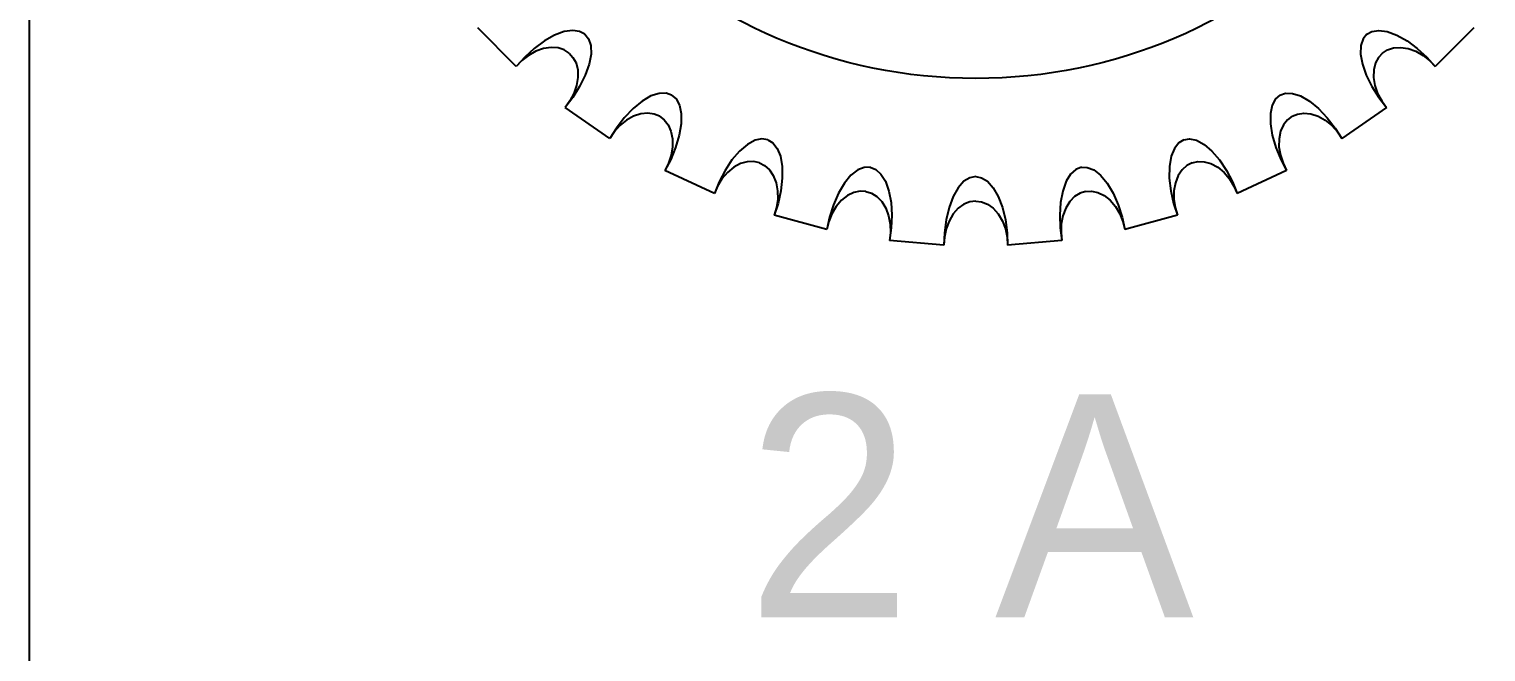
# Model space of a CAD drawing. Extents: x -1423 to 1501, y 0 to 128.
# Drawn here: x 0 to 14.85, y 75.95 to 82.3 of the extents above; entities that cross this region are included whole.
import ezdxf

# ---------------------------------------------------------------- set-up
doc = ezdxf.new("R2010")
doc.units = 0
doc.layers.add('DXF_662_VCA_PANEL_1_0_MOD1', color=7, linetype='CONTINUOUS')
doc.layers.add('LAYER1', color=7, linetype='CONTINUOUS')
doc.styles.add('TEXT712779', font='txt', dxfattribs={"height": 0.2})

msp = doc.modelspace()

# ---------------------------------------------------------------- linework, layer by layer
at = {"layer": 'DXF_662_VCA_PANEL_1_0_MOD1', "color": 18}
msp.add_line((0, 128.5), (0, 0), dxfattribs=at)
at = {"layer": 'LAYER1', "color": 18}
for p, q in [((4.966, 81.923), (4.573, 82.316)), ((4.966, 81.923), (4.573, 82.316)), ((4.966, 81.923), (4.573, 82.316)), ((4.966, 81.923), (4.573, 82.316)), ((14.727, 82.316), (14.334, 81.923)), ((14.727, 82.316), (14.334, 81.923)), ((14.727, 82.316), (14.334, 81.923)), ((14.727, 82.316), (14.334, 81.923)), ((5.919, 81.187), (5.464, 81.505)), ((5.919, 81.187), (5.464, 81.505)), ((5.919, 81.187), (5.464, 81.505)), ((5.919, 81.187), (5.464, 81.505)), ((13.836, 81.505), (13.381, 81.187)), ((13.836, 81.505), (13.381, 81.187)), ((13.836, 81.505), (13.381, 81.187)), ((13.836, 81.505), (13.381, 81.187)), ((6.985, 80.627), (6.481, 80.862)), ((6.985, 80.627), (6.481, 80.862)), ((6.985, 80.627), (6.481, 80.862)), ((6.985, 80.627), (6.481, 80.862)), ((12.819, 80.862), (12.315, 80.627)), ((12.819, 80.862), (12.315, 80.627)), ((12.819, 80.862), (12.315, 80.627)), ((12.819, 80.862), (12.315, 80.627)), ((8.132, 80.261), (7.595, 80.405)), ((8.132, 80.261), (7.595, 80.405)), ((8.132, 80.261), (7.595, 80.405)), ((8.132, 80.261), (7.595, 80.405)), ((11.705, 80.405), (11.168, 80.261)), ((11.705, 80.405), (11.168, 80.261)), ((11.705, 80.405), (11.168, 80.261)), ((11.705, 80.405), (11.168, 80.261)), ((9.325, 80.1), (8.772, 80.148)), ((9.325, 80.1), (8.772, 80.148)), ((9.325, 80.1), (8.772, 80.148)), ((9.325, 80.1), (8.772, 80.148)), ((10.528, 80.148), (9.975, 80.1)), ((10.528, 80.148), (9.975, 80.1)), ((10.528, 80.148), (9.975, 80.1)), ((10.528, 80.148), (9.975, 80.1))]:
    msp.add_line(p, q, dxfattribs=at)
for points in [[(5.665, 82.251, 0), (5.612, 82.28, 0), (5.542, 82.29, 0), (5.455, 82.277, 0), (5.357, 82.241, 0), (5.253, 82.182, 0), (5.149, 82.106, 0), (5.052, 82.017, 0), (4.966, 81.923, 0)], [(5.665, 82.251, 0), (5.612, 82.28, 0), (5.542, 82.29, 0), (5.455, 82.277, 0), (5.357, 82.241, 0), (5.253, 82.182, 0), (5.149, 82.106, 0), (5.052, 82.017, 0), (4.966, 81.923, 0)], [(5.665, 82.251, 0), (5.612, 82.28, 0), (5.542, 82.29, 0), (5.455, 82.277, 0), (5.357, 82.241, 0), (5.253, 82.182, 0), (5.149, 82.106, 0), (5.052, 82.017, 0), (4.966, 81.923, 0)], [(5.665, 82.251, 0), (5.612, 82.28, 0), (5.542, 82.29, 0), (5.455, 82.277, 0), (5.357, 82.241, 0), (5.253, 82.182, 0), (5.149, 82.106, 0), (5.052, 82.017, 0), (4.966, 81.923, 0)], [(13.635, 82.251, 0), (13.688, 82.28, 0), (13.758, 82.29, 0), (13.845, 82.277, 0), (13.943, 82.241, 0), (14.047, 82.182, 0), (14.151, 82.106, 0), (14.248, 82.017, 0), (14.334, 81.923, 0)], [(13.635, 82.251, 0), (13.688, 82.28, 0), (13.758, 82.29, 0), (13.845, 82.277, 0), (13.943, 82.241, 0), (14.047, 82.182, 0), (14.151, 82.106, 0), (14.248, 82.017, 0), (14.334, 81.923, 0)], [(13.635, 82.251, 0), (13.688, 82.28, 0), (13.758, 82.29, 0), (13.845, 82.277, 0), (13.943, 82.241, 0), (14.047, 82.182, 0), (14.151, 82.106, 0), (14.248, 82.017, 0), (14.334, 81.923, 0)], [(13.635, 82.251, 0), (13.688, 82.28, 0), (13.758, 82.29, 0), (13.845, 82.277, 0), (13.943, 82.241, 0), (14.047, 82.182, 0), (14.151, 82.106, 0), (14.248, 82.017, 0), (14.334, 81.923, 0)], [(5.665, 82.251, 0), (5.702, 82.204, 0), (5.725, 82.136, 0), (5.728, 82.049, 0), (5.709, 81.946, 0), (5.669, 81.833, 0), (5.612, 81.717, 0), (5.541, 81.606, 0), (5.464, 81.505, 0)], [(5.665, 82.251, 0), (5.702, 82.204, 0), (5.725, 82.136, 0), (5.728, 82.049, 0), (5.709, 81.946, 0), (5.669, 81.833, 0), (5.612, 81.717, 0), (5.541, 81.606, 0), (5.464, 81.505, 0)], [(5.665, 82.251, 0), (5.702, 82.204, 0), (5.725, 82.136, 0), (5.728, 82.049, 0), (5.709, 81.946, 0), (5.669, 81.833, 0), (5.612, 81.717, 0), (5.541, 81.606, 0), (5.464, 81.505, 0)], [(5.665, 82.251, 0), (5.702, 82.204, 0), (5.725, 82.136, 0), (5.728, 82.049, 0), (5.709, 81.946, 0), (5.669, 81.833, 0), (5.612, 81.717, 0), (5.541, 81.606, 0), (5.464, 81.505, 0)], [(13.635, 82.251, 0), (13.598, 82.204, 0), (13.575, 82.136, 0), (13.572, 82.049, 0), (13.591, 81.946, 0), (13.631, 81.833, 0), (13.688, 81.717, 0), (13.759, 81.606, 0), (13.836, 81.505, 0)], [(13.635, 82.251, 0), (13.598, 82.204, 0), (13.575, 82.136, 0), (13.572, 82.049, 0), (13.591, 81.946, 0), (13.631, 81.833, 0), (13.688, 81.717, 0), (13.759, 81.606, 0), (13.836, 81.505, 0)], [(13.635, 82.251, 0), (13.598, 82.204, 0), (13.575, 82.136, 0), (13.572, 82.049, 0), (13.591, 81.946, 0), (13.631, 81.833, 0), (13.688, 81.717, 0), (13.759, 81.606, 0), (13.836, 81.505, 0)], [(13.635, 82.251, 0), (13.598, 82.204, 0), (13.575, 82.136, 0), (13.572, 82.049, 0), (13.591, 81.946, 0), (13.631, 81.833, 0), (13.688, 81.717, 0), (13.759, 81.606, 0), (13.836, 81.505, 0)], [(5.504, 82.059, 0), (5.454, 82.091, 0), (5.392, 82.112, 0), (5.321, 82.117, 0), (5.243, 82.106, 0), (5.165, 82.078, 0), (5.09, 82.035, 0), (5.023, 81.982, 0), (4.966, 81.923, 0)], [(5.504, 82.059, 0), (5.454, 82.091, 0), (5.392, 82.112, 0), (5.321, 82.117, 0), (5.243, 82.106, 0), (5.165, 82.078, 0), (5.09, 82.035, 0), (5.023, 81.982, 0), (4.966, 81.923, 0)], [(5.504, 82.059, 0), (5.454, 82.091, 0), (5.392, 82.112, 0), (5.321, 82.117, 0), (5.243, 82.106, 0), (5.165, 82.078, 0), (5.09, 82.035, 0), (5.023, 81.982, 0), (4.966, 81.923, 0)], [(5.504, 82.059, 0), (5.454, 82.091, 0), (5.392, 82.112, 0), (5.321, 82.117, 0), (5.243, 82.106, 0), (5.165, 82.078, 0), (5.09, 82.035, 0), (5.023, 81.982, 0), (4.966, 81.923, 0)], [(5.504, 82.059, 0), (5.544, 82.015, 0), (5.575, 81.958, 0), (5.593, 81.889, 0), (5.595, 81.81, 0), (5.581, 81.728, 0), (5.553, 81.647, 0), (5.512, 81.572, 0), (5.464, 81.505, 0)], [(5.504, 82.059, 0), (5.544, 82.015, 0), (5.575, 81.958, 0), (5.593, 81.889, 0), (5.595, 81.81, 0), (5.581, 81.728, 0), (5.553, 81.647, 0), (5.512, 81.572, 0), (5.464, 81.505, 0)], [(5.504, 82.059, 0), (5.544, 82.015, 0), (5.575, 81.958, 0), (5.593, 81.889, 0), (5.595, 81.81, 0), (5.581, 81.728, 0), (5.553, 81.647, 0), (5.512, 81.572, 0), (5.464, 81.505, 0)], [(5.504, 82.059, 0), (5.544, 82.015, 0), (5.575, 81.958, 0), (5.593, 81.889, 0), (5.595, 81.81, 0), (5.581, 81.728, 0), (5.553, 81.647, 0), (5.512, 81.572, 0), (5.464, 81.505, 0)], [(13.796, 82.059, 0), (13.756, 82.015, 0), (13.725, 81.958, 0), (13.707, 81.889, 0), (13.705, 81.81, 0), (13.719, 81.728, 0), (13.747, 81.647, 0), (13.788, 81.572, 0), (13.836, 81.505, 0)], [(13.796, 82.059, 0), (13.756, 82.015, 0), (13.725, 81.958, 0), (13.707, 81.889, 0), (13.705, 81.81, 0), (13.719, 81.728, 0), (13.747, 81.647, 0), (13.788, 81.572, 0), (13.836, 81.505, 0)], [(13.796, 82.059, 0), (13.756, 82.015, 0), (13.725, 81.958, 0), (13.707, 81.889, 0), (13.705, 81.81, 0), (13.719, 81.728, 0), (13.747, 81.647, 0), (13.788, 81.572, 0), (13.836, 81.505, 0)], [(13.796, 82.059, 0), (13.756, 82.015, 0), (13.725, 81.958, 0), (13.707, 81.889, 0), (13.705, 81.81, 0), (13.719, 81.728, 0), (13.747, 81.647, 0), (13.788, 81.572, 0), (13.836, 81.505, 0)], [(13.796, 82.059, 0), (13.846, 82.091, 0), (13.908, 82.112, 0), (13.979, 82.117, 0), (14.057, 82.106, 0), (14.135, 82.078, 0), (14.21, 82.035, 0), (14.277, 81.982, 0), (14.334, 81.923, 0)], [(13.796, 82.059, 0), (13.846, 82.091, 0), (13.908, 82.112, 0), (13.979, 82.117, 0), (14.057, 82.106, 0), (14.135, 82.078, 0), (14.21, 82.035, 0), (14.277, 81.982, 0), (14.334, 81.923, 0)], [(13.796, 82.059, 0), (13.846, 82.091, 0), (13.908, 82.112, 0), (13.979, 82.117, 0), (14.057, 82.106, 0), (14.135, 82.078, 0), (14.21, 82.035, 0), (14.277, 81.982, 0), (14.334, 81.923, 0)], [(13.796, 82.059, 0), (13.846, 82.091, 0), (13.908, 82.112, 0), (13.979, 82.117, 0), (14.057, 82.106, 0), (14.135, 82.078, 0), (14.21, 82.035, 0), (14.277, 81.982, 0), (14.334, 81.923, 0)], [(6.55, 81.631, 0), (6.493, 81.65, 0), (6.422, 81.648, 0), (6.339, 81.621, 0), (6.248, 81.568, 0), (6.156, 81.492, 0), (6.067, 81.399, 0), (5.987, 81.294, 0), (5.919, 81.187, 0)], [(6.55, 81.631, 0), (6.493, 81.65, 0), (6.422, 81.648, 0), (6.339, 81.621, 0), (6.248, 81.568, 0), (6.156, 81.492, 0), (6.067, 81.399, 0), (5.987, 81.294, 0), (5.919, 81.187, 0)], [(6.55, 81.631, 0), (6.493, 81.65, 0), (6.422, 81.648, 0), (6.339, 81.621, 0), (6.248, 81.568, 0), (6.156, 81.492, 0), (6.067, 81.399, 0), (5.987, 81.294, 0), (5.919, 81.187, 0)], [(6.55, 81.631, 0), (6.493, 81.65, 0), (6.422, 81.648, 0), (6.339, 81.621, 0), (6.248, 81.568, 0), (6.156, 81.492, 0), (6.067, 81.399, 0), (5.987, 81.294, 0), (5.919, 81.187, 0)], [(6.55, 81.631, 0), (6.595, 81.591, 0), (6.629, 81.528, 0), (6.647, 81.443, 0), (6.646, 81.338, 0), (6.627, 81.22, 0), (6.59, 81.096, 0), (6.54, 80.975, 0), (6.481, 80.862, 0)], [(6.55, 81.631, 0), (6.595, 81.591, 0), (6.629, 81.528, 0), (6.647, 81.443, 0), (6.646, 81.338, 0), (6.627, 81.22, 0), (6.59, 81.096, 0), (6.54, 80.975, 0), (6.481, 80.862, 0)], [(6.55, 81.631, 0), (6.595, 81.591, 0), (6.629, 81.528, 0), (6.647, 81.443, 0), (6.646, 81.338, 0), (6.627, 81.22, 0), (6.59, 81.096, 0), (6.54, 80.975, 0), (6.481, 80.862, 0)], [(6.55, 81.631, 0), (6.595, 81.591, 0), (6.629, 81.528, 0), (6.647, 81.443, 0), (6.646, 81.338, 0), (6.627, 81.22, 0), (6.59, 81.096, 0), (6.54, 80.975, 0), (6.481, 80.862, 0)], [(12.75, 81.631, 0), (12.705, 81.591, 0), (12.671, 81.528, 0), (12.653, 81.443, 0), (12.654, 81.338, 0), (12.673, 81.22, 0), (12.71, 81.096, 0), (12.76, 80.975, 0), (12.819, 80.862, 0)], [(12.75, 81.631, 0), (12.705, 81.591, 0), (12.671, 81.528, 0), (12.653, 81.443, 0), (12.654, 81.338, 0), (12.673, 81.22, 0), (12.71, 81.096, 0), (12.76, 80.975, 0), (12.819, 80.862, 0)], [(12.75, 81.631, 0), (12.705, 81.591, 0), (12.671, 81.528, 0), (12.653, 81.443, 0), (12.654, 81.338, 0), (12.673, 81.22, 0), (12.71, 81.096, 0), (12.76, 80.975, 0), (12.819, 80.862, 0)], [(12.75, 81.631, 0), (12.705, 81.591, 0), (12.671, 81.528, 0), (12.653, 81.443, 0), (12.654, 81.338, 0), (12.673, 81.22, 0), (12.71, 81.096, 0), (12.76, 80.975, 0), (12.819, 80.862, 0)], [(12.75, 81.631, 0), (12.807, 81.65, 0), (12.878, 81.648, 0), (12.961, 81.621, 0), (13.052, 81.568, 0), (13.144, 81.492, 0), (13.233, 81.399, 0), (13.313, 81.294, 0), (13.381, 81.187, 0)], [(12.75, 81.631, 0), (12.807, 81.65, 0), (12.878, 81.648, 0), (12.961, 81.621, 0), (13.052, 81.568, 0), (13.144, 81.492, 0), (13.233, 81.399, 0), (13.313, 81.294, 0), (13.381, 81.187, 0)], [(12.75, 81.631, 0), (12.807, 81.65, 0), (12.878, 81.648, 0), (12.961, 81.621, 0), (13.052, 81.568, 0), (13.144, 81.492, 0), (13.233, 81.399, 0), (13.313, 81.294, 0), (13.381, 81.187, 0)], [(12.75, 81.631, 0), (12.807, 81.65, 0), (12.878, 81.648, 0), (12.961, 81.621, 0), (13.052, 81.568, 0), (13.144, 81.492, 0), (13.233, 81.399, 0), (13.313, 81.294, 0), (13.381, 81.187, 0)], [(6.425, 81.414, 0), (6.37, 81.437, 0), (6.306, 81.447, 0), (6.234, 81.439, 0), (6.16, 81.415, 0), (6.088, 81.374, 0), (6.021, 81.319, 0), (5.964, 81.255, 0), (5.919, 81.187, 0)], [(6.425, 81.414, 0), (6.37, 81.437, 0), (6.306, 81.447, 0), (6.234, 81.439, 0), (6.16, 81.415, 0), (6.088, 81.374, 0), (6.021, 81.319, 0), (5.964, 81.255, 0), (5.919, 81.187, 0)], [(6.425, 81.414, 0), (6.37, 81.437, 0), (6.306, 81.447, 0), (6.234, 81.439, 0), (6.16, 81.415, 0), (6.088, 81.374, 0), (6.021, 81.319, 0), (5.964, 81.255, 0), (5.919, 81.187, 0)], [(6.425, 81.414, 0), (6.37, 81.437, 0), (6.306, 81.447, 0), (6.234, 81.439, 0), (6.16, 81.415, 0), (6.088, 81.374, 0), (6.021, 81.319, 0), (5.964, 81.255, 0), (5.919, 81.187, 0)], [(6.425, 81.414, 0), (6.472, 81.378, 0), (6.513, 81.327, 0), (6.542, 81.262, 0), (6.558, 81.185, 0), (6.559, 81.102, 0), (6.544, 81.017, 0), (6.518, 80.936, 0), (6.481, 80.862, 0)], [(6.425, 81.414, 0), (6.472, 81.378, 0), (6.513, 81.327, 0), (6.542, 81.262, 0), (6.558, 81.185, 0), (6.559, 81.102, 0), (6.544, 81.017, 0), (6.518, 80.936, 0), (6.481, 80.862, 0)], [(6.425, 81.414, 0), (6.472, 81.378, 0), (6.513, 81.327, 0), (6.542, 81.262, 0), (6.558, 81.185, 0), (6.559, 81.102, 0), (6.544, 81.017, 0), (6.518, 80.936, 0), (6.481, 80.862, 0)], [(6.425, 81.414, 0), (6.472, 81.378, 0), (6.513, 81.327, 0), (6.542, 81.262, 0), (6.558, 81.185, 0), (6.559, 81.102, 0), (6.544, 81.017, 0), (6.518, 80.936, 0), (6.481, 80.862, 0)], [(12.875, 81.414, 0), (12.828, 81.378, 0), (12.787, 81.327, 0), (12.758, 81.262, 0), (12.742, 81.185, 0), (12.741, 81.102, 0), (12.756, 81.017, 0), (12.782, 80.936, 0), (12.819, 80.862, 0)], [(12.875, 81.414, 0), (12.828, 81.378, 0), (12.787, 81.327, 0), (12.758, 81.262, 0), (12.742, 81.185, 0), (12.741, 81.102, 0), (12.756, 81.017, 0), (12.782, 80.936, 0), (12.819, 80.862, 0)], [(12.875, 81.414, 0), (12.828, 81.378, 0), (12.787, 81.327, 0), (12.758, 81.262, 0), (12.742, 81.185, 0), (12.741, 81.102, 0), (12.756, 81.017, 0), (12.782, 80.936, 0), (12.819, 80.862, 0)], [(12.875, 81.414, 0), (12.828, 81.378, 0), (12.787, 81.327, 0), (12.758, 81.262, 0), (12.742, 81.185, 0), (12.741, 81.102, 0), (12.756, 81.017, 0), (12.782, 80.936, 0), (12.819, 80.862, 0)], [(12.875, 81.414, 0), (12.93, 81.437, 0), (12.994, 81.447, 0), (13.066, 81.439, 0), (13.14, 81.415, 0), (13.212, 81.374, 0), (13.279, 81.319, 0), (13.336, 81.255, 0), (13.381, 81.187, 0)], [(12.875, 81.414, 0), (12.93, 81.437, 0), (12.994, 81.447, 0), (13.066, 81.439, 0), (13.14, 81.415, 0), (13.212, 81.374, 0), (13.279, 81.319, 0), (13.336, 81.255, 0), (13.381, 81.187, 0)], [(12.875, 81.414, 0), (12.93, 81.437, 0), (12.994, 81.447, 0), (13.066, 81.439, 0), (13.14, 81.415, 0), (13.212, 81.374, 0), (13.279, 81.319, 0), (13.336, 81.255, 0), (13.381, 81.187, 0)], [(12.875, 81.414, 0), (12.93, 81.437, 0), (12.994, 81.447, 0), (13.066, 81.439, 0), (13.14, 81.415, 0), (13.212, 81.374, 0), (13.279, 81.319, 0), (13.336, 81.255, 0), (13.381, 81.187, 0)], [(7.529, 81.174, 0), (7.47, 81.183, 0), (7.4, 81.169, 0), (7.323, 81.127, 0), (7.243, 81.06, 0), (7.165, 80.969, 0), (7.094, 80.861, 0), (7.033, 80.745, 0), (6.985, 80.627, 0)], [(7.529, 81.174, 0), (7.47, 81.183, 0), (7.4, 81.169, 0), (7.323, 81.127, 0), (7.243, 81.06, 0), (7.165, 80.969, 0), (7.094, 80.861, 0), (7.033, 80.745, 0), (6.985, 80.627, 0)], [(7.529, 81.174, 0), (7.47, 81.183, 0), (7.4, 81.169, 0), (7.323, 81.127, 0), (7.243, 81.06, 0), (7.165, 80.969, 0), (7.094, 80.861, 0), (7.033, 80.745, 0), (6.985, 80.627, 0)], [(7.529, 81.174, 0), (7.47, 81.183, 0), (7.4, 81.169, 0), (7.323, 81.127, 0), (7.243, 81.06, 0), (7.165, 80.969, 0), (7.094, 80.861, 0), (7.033, 80.745, 0), (6.985, 80.627, 0)], [(7.529, 81.174, 0), (7.581, 81.143, 0), (7.625, 81.087, 0), (7.658, 81.006, 0), (7.675, 80.903, 0), (7.677, 80.783, 0), (7.662, 80.655, 0), (7.634, 80.526, 0), (7.595, 80.405, 0)], [(7.529, 81.174, 0), (7.581, 81.143, 0), (7.625, 81.087, 0), (7.658, 81.006, 0), (7.675, 80.903, 0), (7.677, 80.783, 0), (7.662, 80.655, 0), (7.634, 80.526, 0), (7.595, 80.405, 0)], [(7.529, 81.174, 0), (7.581, 81.143, 0), (7.625, 81.087, 0), (7.658, 81.006, 0), (7.675, 80.903, 0), (7.677, 80.783, 0), (7.662, 80.655, 0), (7.634, 80.526, 0), (7.595, 80.405, 0)], [(7.529, 81.174, 0), (7.581, 81.143, 0), (7.625, 81.087, 0), (7.658, 81.006, 0), (7.675, 80.903, 0), (7.677, 80.783, 0), (7.662, 80.655, 0), (7.634, 80.526, 0), (7.595, 80.405, 0)], [(11.771, 81.174, 0), (11.719, 81.143, 0), (11.675, 81.087, 0), (11.642, 81.006, 0), (11.625, 80.903, 0), (11.623, 80.783, 0), (11.638, 80.655, 0), (11.666, 80.526, 0), (11.705, 80.405, 0)], [(11.771, 81.174, 0), (11.719, 81.143, 0), (11.675, 81.087, 0), (11.642, 81.006, 0), (11.625, 80.903, 0), (11.623, 80.783, 0), (11.638, 80.655, 0), (11.666, 80.526, 0), (11.705, 80.405, 0)], [(11.771, 81.174, 0), (11.719, 81.143, 0), (11.675, 81.087, 0), (11.642, 81.006, 0), (11.625, 80.903, 0), (11.623, 80.783, 0), (11.638, 80.655, 0), (11.666, 80.526, 0), (11.705, 80.405, 0)], [(11.771, 81.174, 0), (11.719, 81.143, 0), (11.675, 81.087, 0), (11.642, 81.006, 0), (11.625, 80.903, 0), (11.623, 80.783, 0), (11.638, 80.655, 0), (11.666, 80.526, 0), (11.705, 80.405, 0)], [(11.771, 81.174, 0), (11.83, 81.183, 0), (11.9, 81.169, 0), (11.977, 81.127, 0), (12.057, 81.06, 0), (12.135, 80.969, 0), (12.206, 80.861, 0), (12.267, 80.745, 0), (12.315, 80.627, 0)], [(11.771, 81.174, 0), (11.83, 81.183, 0), (11.9, 81.169, 0), (11.977, 81.127, 0), (12.057, 81.06, 0), (12.135, 80.969, 0), (12.206, 80.861, 0), (12.267, 80.745, 0), (12.315, 80.627, 0)], [(11.771, 81.174, 0), (11.83, 81.183, 0), (11.9, 81.169, 0), (11.977, 81.127, 0), (12.057, 81.06, 0), (12.135, 80.969, 0), (12.206, 80.861, 0), (12.267, 80.745, 0), (12.315, 80.627, 0)], [(11.771, 81.174, 0), (11.83, 81.183, 0), (11.9, 81.169, 0), (11.977, 81.127, 0), (12.057, 81.06, 0), (12.135, 80.969, 0), (12.206, 80.861, 0), (12.267, 80.745, 0), (12.315, 80.627, 0)], [(7.444, 80.939, 0), (7.386, 80.952, 0), (7.321, 80.95, 0), (7.252, 80.931, 0), (7.183, 80.894, 0), (7.119, 80.84, 0), (7.063, 80.775, 0), (7.018, 80.702, 0), (6.985, 80.627, 0)], [(7.444, 80.939, 0), (7.386, 80.952, 0), (7.321, 80.95, 0), (7.252, 80.931, 0), (7.183, 80.894, 0), (7.119, 80.84, 0), (7.063, 80.775, 0), (7.018, 80.702, 0), (6.985, 80.627, 0)], [(7.444, 80.939, 0), (7.386, 80.952, 0), (7.321, 80.95, 0), (7.252, 80.931, 0), (7.183, 80.894, 0), (7.119, 80.84, 0), (7.063, 80.775, 0), (7.018, 80.702, 0), (6.985, 80.627, 0)], [(7.444, 80.939, 0), (7.386, 80.952, 0), (7.321, 80.95, 0), (7.252, 80.931, 0), (7.183, 80.894, 0), (7.119, 80.84, 0), (7.063, 80.775, 0), (7.018, 80.702, 0), (6.985, 80.627, 0)], [(7.444, 80.939, 0), (7.497, 80.912, 0), (7.546, 80.868, 0), (7.586, 80.809, 0), (7.615, 80.736, 0), (7.63, 80.654, 0), (7.631, 80.568, 0), (7.618, 80.484, 0), (7.595, 80.405, 0)], [(7.444, 80.939, 0), (7.497, 80.912, 0), (7.546, 80.868, 0), (7.586, 80.809, 0), (7.615, 80.736, 0), (7.63, 80.654, 0), (7.631, 80.568, 0), (7.618, 80.484, 0), (7.595, 80.405, 0)], [(7.444, 80.939, 0), (7.497, 80.912, 0), (7.546, 80.868, 0), (7.586, 80.809, 0), (7.615, 80.736, 0), (7.63, 80.654, 0), (7.631, 80.568, 0), (7.618, 80.484, 0), (7.595, 80.405, 0)], [(7.444, 80.939, 0), (7.497, 80.912, 0), (7.546, 80.868, 0), (7.586, 80.809, 0), (7.615, 80.736, 0), (7.63, 80.654, 0), (7.631, 80.568, 0), (7.618, 80.484, 0), (7.595, 80.405, 0)], [(11.856, 80.939, 0), (11.803, 80.912, 0), (11.754, 80.868, 0), (11.714, 80.809, 0), (11.685, 80.736, 0), (11.67, 80.654, 0), (11.669, 80.568, 0), (11.682, 80.484, 0), (11.705, 80.405, 0)], [(11.856, 80.939, 0), (11.803, 80.912, 0), (11.754, 80.868, 0), (11.714, 80.809, 0), (11.685, 80.736, 0), (11.67, 80.654, 0), (11.669, 80.568, 0), (11.682, 80.484, 0), (11.705, 80.405, 0)], [(11.856, 80.939, 0), (11.803, 80.912, 0), (11.754, 80.868, 0), (11.714, 80.809, 0), (11.685, 80.736, 0), (11.67, 80.654, 0), (11.669, 80.568, 0), (11.682, 80.484, 0), (11.705, 80.405, 0)], [(11.856, 80.939, 0), (11.803, 80.912, 0), (11.754, 80.868, 0), (11.714, 80.809, 0), (11.685, 80.736, 0), (11.67, 80.654, 0), (11.669, 80.568, 0), (11.682, 80.484, 0), (11.705, 80.405, 0)], [(11.856, 80.939, 0), (11.914, 80.952, 0), (11.979, 80.95, 0), (12.048, 80.931, 0), (12.117, 80.894, 0), (12.181, 80.84, 0), (12.237, 80.775, 0), (12.282, 80.702, 0), (12.315, 80.627, 0)], [(11.856, 80.939, 0), (11.914, 80.952, 0), (11.979, 80.95, 0), (12.048, 80.931, 0), (12.117, 80.894, 0), (12.181, 80.84, 0), (12.237, 80.775, 0), (12.282, 80.702, 0), (12.315, 80.627, 0)], [(11.856, 80.939, 0), (11.914, 80.952, 0), (11.979, 80.95, 0), (12.048, 80.931, 0), (12.117, 80.894, 0), (12.181, 80.84, 0), (12.237, 80.775, 0), (12.282, 80.702, 0), (12.315, 80.627, 0)], [(11.856, 80.939, 0), (11.914, 80.952, 0), (11.979, 80.95, 0), (12.048, 80.931, 0), (12.117, 80.894, 0), (12.181, 80.84, 0), (12.237, 80.775, 0), (12.282, 80.702, 0), (12.315, 80.627, 0)], [(8.573, 80.894, 0), (8.513, 80.893, 0), (8.447, 80.867, 0), (8.378, 80.813, 0), (8.311, 80.732, 0), (8.25, 80.629, 0), (8.199, 80.511, 0), (8.159, 80.386, 0), (8.132, 80.261, 0)], [(8.573, 80.894, 0), (8.513, 80.893, 0), (8.447, 80.867, 0), (8.378, 80.813, 0), (8.311, 80.732, 0), (8.25, 80.629, 0), (8.199, 80.511, 0), (8.159, 80.386, 0), (8.132, 80.261, 0)], [(8.573, 80.894, 0), (8.513, 80.893, 0), (8.447, 80.867, 0), (8.378, 80.813, 0), (8.311, 80.732, 0), (8.25, 80.629, 0), (8.199, 80.511, 0), (8.159, 80.386, 0), (8.132, 80.261, 0)], [(8.573, 80.894, 0), (8.513, 80.893, 0), (8.447, 80.867, 0), (8.378, 80.813, 0), (8.311, 80.732, 0), (8.25, 80.629, 0), (8.199, 80.511, 0), (8.159, 80.386, 0), (8.132, 80.261, 0)], [(8.573, 80.894, 0), (8.63, 80.872, 0), (8.683, 80.825, 0), (8.729, 80.751, 0), (8.764, 80.652, 0), (8.786, 80.535, 0), (8.794, 80.406, 0), (8.789, 80.275, 0), (8.772, 80.148, 0)], [(8.573, 80.894, 0), (8.63, 80.872, 0), (8.683, 80.825, 0), (8.729, 80.751, 0), (8.764, 80.652, 0), (8.786, 80.535, 0), (8.794, 80.406, 0), (8.789, 80.275, 0), (8.772, 80.148, 0)], [(8.573, 80.894, 0), (8.63, 80.872, 0), (8.683, 80.825, 0), (8.729, 80.751, 0), (8.764, 80.652, 0), (8.786, 80.535, 0), (8.794, 80.406, 0), (8.789, 80.275, 0), (8.772, 80.148, 0)], [(8.573, 80.894, 0), (8.63, 80.872, 0), (8.683, 80.825, 0), (8.729, 80.751, 0), (8.764, 80.652, 0), (8.786, 80.535, 0), (8.794, 80.406, 0), (8.789, 80.275, 0), (8.772, 80.148, 0)], [(9.65, 80.8, 0), (9.591, 80.788, 0), (9.53, 80.751, 0), (9.472, 80.686, 0), (9.42, 80.595, 0), (9.378, 80.483, 0), (9.348, 80.358, 0), (9.33, 80.227, 0), (9.325, 80.1, 0)], [(9.65, 80.8, 0), (9.591, 80.788, 0), (9.53, 80.751, 0), (9.472, 80.686, 0), (9.42, 80.595, 0), (9.378, 80.483, 0), (9.348, 80.358, 0), (9.33, 80.227, 0), (9.325, 80.1, 0)], [(9.65, 80.8, 0), (9.591, 80.788, 0), (9.53, 80.751, 0), (9.472, 80.686, 0), (9.42, 80.595, 0), (9.378, 80.483, 0), (9.348, 80.358, 0), (9.33, 80.227, 0), (9.325, 80.1, 0)], [(9.65, 80.8, 0), (9.591, 80.788, 0), (9.53, 80.751, 0), (9.472, 80.686, 0), (9.42, 80.595, 0), (9.378, 80.483, 0), (9.348, 80.358, 0), (9.33, 80.227, 0), (9.325, 80.1, 0)], [(9.65, 80.8, 0), (9.709, 80.788, 0), (9.77, 80.751, 0), (9.828, 80.686, 0), (9.88, 80.595, 0), (9.922, 80.483, 0), (9.952, 80.358, 0), (9.97, 80.227, 0), (9.975, 80.1, 0)], [(9.65, 80.8, 0), (9.709, 80.788, 0), (9.77, 80.751, 0), (9.828, 80.686, 0), (9.88, 80.595, 0), (9.922, 80.483, 0), (9.952, 80.358, 0), (9.97, 80.227, 0), (9.975, 80.1, 0)], [(9.65, 80.8, 0), (9.709, 80.788, 0), (9.77, 80.751, 0), (9.828, 80.686, 0), (9.88, 80.595, 0), (9.922, 80.483, 0), (9.952, 80.358, 0), (9.97, 80.227, 0), (9.975, 80.1, 0)], [(9.65, 80.8, 0), (9.709, 80.788, 0), (9.77, 80.751, 0), (9.828, 80.686, 0), (9.88, 80.595, 0), (9.922, 80.483, 0), (9.952, 80.358, 0), (9.97, 80.227, 0), (9.975, 80.1, 0)], [(10.727, 80.894, 0), (10.67, 80.872, 0), (10.617, 80.825, 0), (10.571, 80.751, 0), (10.536, 80.652, 0), (10.514, 80.535, 0), (10.506, 80.406, 0), (10.511, 80.275, 0), (10.528, 80.148, 0)], [(10.727, 80.894, 0), (10.67, 80.872, 0), (10.617, 80.825, 0), (10.571, 80.751, 0), (10.536, 80.652, 0), (10.514, 80.535, 0), (10.506, 80.406, 0), (10.511, 80.275, 0), (10.528, 80.148, 0)], [(10.727, 80.894, 0), (10.67, 80.872, 0), (10.617, 80.825, 0), (10.571, 80.751, 0), (10.536, 80.652, 0), (10.514, 80.535, 0), (10.506, 80.406, 0), (10.511, 80.275, 0), (10.528, 80.148, 0)], [(10.727, 80.894, 0), (10.67, 80.872, 0), (10.617, 80.825, 0), (10.571, 80.751, 0), (10.536, 80.652, 0), (10.514, 80.535, 0), (10.506, 80.406, 0), (10.511, 80.275, 0), (10.528, 80.148, 0)], [(10.727, 80.894, 0), (10.787, 80.893, 0), (10.853, 80.867, 0), (10.922, 80.813, 0), (10.989, 80.732, 0), (11.05, 80.629, 0), (11.101, 80.511, 0), (11.141, 80.386, 0), (11.168, 80.261, 0)], [(10.727, 80.894, 0), (10.787, 80.893, 0), (10.853, 80.867, 0), (10.922, 80.813, 0), (10.989, 80.732, 0), (11.05, 80.629, 0), (11.101, 80.511, 0), (11.141, 80.386, 0), (11.168, 80.261, 0)], [(10.727, 80.894, 0), (10.787, 80.893, 0), (10.853, 80.867, 0), (10.922, 80.813, 0), (10.989, 80.732, 0), (11.05, 80.629, 0), (11.101, 80.511, 0), (11.141, 80.386, 0), (11.168, 80.261, 0)], [(10.727, 80.894, 0), (10.787, 80.893, 0), (10.853, 80.867, 0), (10.922, 80.813, 0), (10.989, 80.732, 0), (11.05, 80.629, 0), (11.101, 80.511, 0), (11.141, 80.386, 0), (11.168, 80.261, 0)], [(8.53, 80.648, 0), (8.47, 80.651, 0), (8.407, 80.638, 0), (8.342, 80.607, 0), (8.281, 80.558, 0), (8.227, 80.494, 0), (8.183, 80.42, 0), (8.151, 80.341, 0), (8.132, 80.261, 0)], [(8.53, 80.648, 0), (8.47, 80.651, 0), (8.407, 80.638, 0), (8.342, 80.607, 0), (8.281, 80.558, 0), (8.227, 80.494, 0), (8.183, 80.42, 0), (8.151, 80.341, 0), (8.132, 80.261, 0)], [(8.53, 80.648, 0), (8.47, 80.651, 0), (8.407, 80.638, 0), (8.342, 80.607, 0), (8.281, 80.558, 0), (8.227, 80.494, 0), (8.183, 80.42, 0), (8.151, 80.341, 0), (8.132, 80.261, 0)], [(8.53, 80.648, 0), (8.47, 80.651, 0), (8.407, 80.638, 0), (8.342, 80.607, 0), (8.281, 80.558, 0), (8.227, 80.494, 0), (8.183, 80.42, 0), (8.151, 80.341, 0), (8.132, 80.261, 0)], [(8.53, 80.648, 0), (8.587, 80.63, 0), (8.642, 80.596, 0), (8.692, 80.545, 0), (8.733, 80.478, 0), (8.762, 80.4, 0), (8.778, 80.315, 0), (8.781, 80.23, 0), (8.772, 80.148, 0)], [(8.53, 80.648, 0), (8.587, 80.63, 0), (8.642, 80.596, 0), (8.692, 80.545, 0), (8.733, 80.478, 0), (8.762, 80.4, 0), (8.778, 80.315, 0), (8.781, 80.23, 0), (8.772, 80.148, 0)], [(8.53, 80.648, 0), (8.587, 80.63, 0), (8.642, 80.596, 0), (8.692, 80.545, 0), (8.733, 80.478, 0), (8.762, 80.4, 0), (8.778, 80.315, 0), (8.781, 80.23, 0), (8.772, 80.148, 0)], [(8.53, 80.648, 0), (8.587, 80.63, 0), (8.642, 80.596, 0), (8.692, 80.545, 0), (8.733, 80.478, 0), (8.762, 80.4, 0), (8.778, 80.315, 0), (8.781, 80.23, 0), (8.772, 80.148, 0)], [(10.77, 80.648, 0), (10.713, 80.63, 0), (10.658, 80.596, 0), (10.608, 80.545, 0), (10.567, 80.478, 0), (10.538, 80.4, 0), (10.522, 80.315, 0), (10.519, 80.23, 0), (10.528, 80.148, 0)], [(10.77, 80.648, 0), (10.713, 80.63, 0), (10.658, 80.596, 0), (10.608, 80.545, 0), (10.567, 80.478, 0), (10.538, 80.4, 0), (10.522, 80.315, 0), (10.519, 80.23, 0), (10.528, 80.148, 0)], [(10.77, 80.648, 0), (10.713, 80.63, 0), (10.658, 80.596, 0), (10.608, 80.545, 0), (10.567, 80.478, 0), (10.538, 80.4, 0), (10.522, 80.315, 0), (10.519, 80.23, 0), (10.528, 80.148, 0)], [(10.77, 80.648, 0), (10.713, 80.63, 0), (10.658, 80.596, 0), (10.608, 80.545, 0), (10.567, 80.478, 0), (10.538, 80.4, 0), (10.522, 80.315, 0), (10.519, 80.23, 0), (10.528, 80.148, 0)], [(10.77, 80.648, 0), (10.83, 80.651, 0), (10.893, 80.638, 0), (10.958, 80.607, 0), (11.019, 80.558, 0), (11.073, 80.494, 0), (11.117, 80.42, 0), (11.149, 80.341, 0), (11.168, 80.261, 0)], [(10.77, 80.648, 0), (10.83, 80.651, 0), (10.893, 80.638, 0), (10.958, 80.607, 0), (11.019, 80.558, 0), (11.073, 80.494, 0), (11.117, 80.42, 0), (11.149, 80.341, 0), (11.168, 80.261, 0)], [(10.77, 80.648, 0), (10.83, 80.651, 0), (10.893, 80.638, 0), (10.958, 80.607, 0), (11.019, 80.558, 0), (11.073, 80.494, 0), (11.117, 80.42, 0), (11.149, 80.341, 0), (11.168, 80.261, 0)], [(10.77, 80.648, 0), (10.83, 80.651, 0), (10.893, 80.638, 0), (10.958, 80.607, 0), (11.019, 80.558, 0), (11.073, 80.494, 0), (11.117, 80.42, 0), (11.149, 80.341, 0), (11.168, 80.261, 0)], [(9.65, 80.55, 0), (9.591, 80.542, 0), (9.53, 80.518, 0), (9.472, 80.477, 0), (9.42, 80.418, 0), (9.378, 80.346, 0), (9.348, 80.266, 0), (9.33, 80.182, 0), (9.325, 80.1, 0)], [(9.65, 80.55, 0), (9.591, 80.542, 0), (9.53, 80.518, 0), (9.472, 80.477, 0), (9.42, 80.418, 0), (9.378, 80.346, 0), (9.348, 80.266, 0), (9.33, 80.182, 0), (9.325, 80.1, 0)], [(9.65, 80.55, 0), (9.591, 80.542, 0), (9.53, 80.518, 0), (9.472, 80.477, 0), (9.42, 80.418, 0), (9.378, 80.346, 0), (9.348, 80.266, 0), (9.33, 80.182, 0), (9.325, 80.1, 0)], [(9.65, 80.55, 0), (9.591, 80.542, 0), (9.53, 80.518, 0), (9.472, 80.477, 0), (9.42, 80.418, 0), (9.378, 80.346, 0), (9.348, 80.266, 0), (9.33, 80.182, 0), (9.325, 80.1, 0)], [(9.65, 80.55, 0), (9.709, 80.542, 0), (9.77, 80.518, 0), (9.828, 80.477, 0), (9.88, 80.418, 0), (9.922, 80.346, 0), (9.952, 80.266, 0), (9.97, 80.182, 0), (9.975, 80.1, 0)], [(9.65, 80.55, 0), (9.709, 80.542, 0), (9.77, 80.518, 0), (9.828, 80.477, 0), (9.88, 80.418, 0), (9.922, 80.346, 0), (9.952, 80.266, 0), (9.97, 80.182, 0), (9.975, 80.1, 0)], [(9.65, 80.55, 0), (9.709, 80.542, 0), (9.77, 80.518, 0), (9.828, 80.477, 0), (9.88, 80.418, 0), (9.922, 80.346, 0), (9.952, 80.266, 0), (9.97, 80.182, 0), (9.975, 80.1, 0)], [(9.65, 80.55, 0), (9.709, 80.542, 0), (9.77, 80.518, 0), (9.828, 80.477, 0), (9.88, 80.418, 0), (9.922, 80.346, 0), (9.952, 80.266, 0), (9.97, 80.182, 0), (9.975, 80.1, 0)]]:
    msp.add_polyline3d(points, dxfattribs=at)
msp.add_circle((9.65, 87), 5.2, dxfattribs=at)
msp.add_circle((9.65, 87), 5.2, dxfattribs=at)

# ---------------------------------------------------------------- texts
at = {"layer": 'DXF_662_VCA_PANEL_1_0_MOD1', "color": 18, "style": 'TEXT712779'}
msp.add_text('2 A', height=2.2733, dxfattribs=at).set_placement((7.31, 76.306))

doc.saveas('drawing.dxf')
